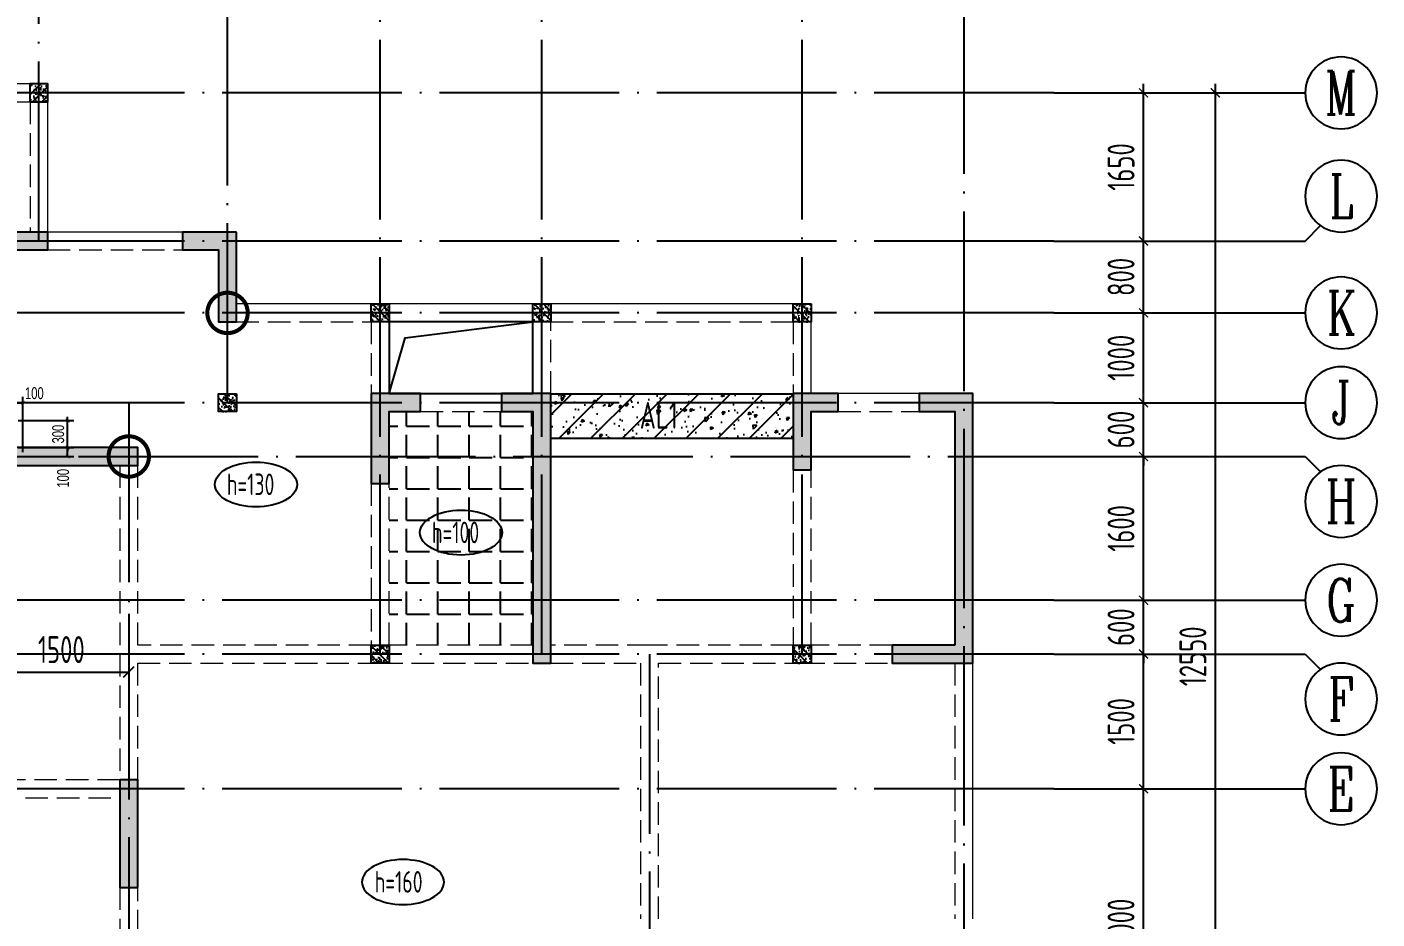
# Model space of a CAD drawing. Extents: x -668857 to 185752, y -270966 to 286822.
# Drawn here: x -164328 to -149295, y -142405 to -132471 of the extents above; entities that cross this region are included whole.
import ezdxf
from ezdxf.enums import TextEntityAlignment as Align

# ---------------------------------------------------------------- set-up
doc = ezdxf.new("R2010")
doc.units = 0
doc.header["$LTSCALE"] = 1000
for name, pattern in [('DASH', [0.35, 0.25, -0.1]), ('DASHED', [0.75, 0.5, -0.25]), ('DOTE', [2.42, 2, -0.2, 0.02, -0.2])]:
    doc.linetypes.add(name, pattern=pattern)
doc.layers.get('0').update_dxf_attribs({"linetype": 'CONTINUOUS'})
doc.layers.get('DEFPOINTS').update_dxf_attribs({"linetype": 'CONTINUOUS'})
doc.layers.add('+公共字体', color=7, linetype='CONTINUOUS', lineweight=20)
for name, color, linetype in [('A-AXIS', 1, 'CONTINUOUS'), ('A-DOTE', 10, 'DOTE'), ('AXIS_NUM', 7, 'CONTINUOUS'), ('BEAM', 4, 'DASHED'), ('ROOF', 183, 'CONTINUOUS'), ('S-B板填充', 251, 'CONTINUOUS'), ('S-B板标注', 3, 'CONTINUOUS'), ('S-C承台编号', 6, 'CONTINUOUS'), ('S-D洞口', 4, 'CONTINUOUS'), ('S-D洞口标注', 3, 'CONTINUOUS'), ('S-L主梁线', 4, 'DASH'), ('S-Q墙填充', 252, 'CONTINUOUS'), ('S-Q墙实线', 6, 'CONTINUOUS'), ('S-Q墙标注', 3, 'CONTINUOUS'), ('S-Y一般标注', 3, 'CONTINUOUS'), ('S-构造柱', 212, 'CONTINUOUS'), ('TEXT', 2, 'CONTINUOUS')]:
    doc.layers.add(name, color=color, linetype=linetype)
doc.styles.add('TSSD_Axis', font='complex.shx', dxfattribs={"width": 0.7, "bigfont": 'hztxt.shx'})
doc.styles.add('TSSD_DIMENSION', font='Tssdeng.shx', dxfattribs={"width": 0.7, "bigfont": 'tssdchn.shx'})
doc.styles.add('TSSD_REIN', font='tssdeng.shx', dxfattribs={"width": 0.7, "height": 300, "bigfont": 'tssdchn.shx'})
doc.styles.add('结构文字', font='zstxt.shx', dxfattribs={"width": 0.7, "bigfont": 'zshz.shx'})
doc.dimstyles.new('STRUCK', dxfattribs={"dimtxt": 400, "dimasz": 121, "dimexe": 200, "dimexo": 150, "dimgap": 115, "dimtad": 1, "dimdec": 0, "dimdsep": 46, "dimtxsty": '结构文字', "dimblk": 'ARCHTICK', "dimcen": 400, "dimclrd": 3, "dimclre": 3, "dimclrt": 7, "dimadec": 0, "dimazin": 0, "dimtfac": 1, "dimtdec": 0, "dimtix": 1, "dimtmove": 2, "dimatfit": 3, "dimldrblk": '_DIMX', "dimfxl": 1, "dimtolj": 1, "dimtzin": 0, "dimarcsym": 0})
doc.dimstyles.new('STRUCK30', dxfattribs={"dimscale": 0.33333, "dimtxt": 400, "dimasz": 121, "dimexe": 200, "dimexo": 150, "dimgap": 115, "dimtad": 1, "dimdec": 0, "dimdsep": 46, "dimtxsty": '结构文字', "dimblk": 'ARCHTICK', "dimcen": 400, "dimclrd": 3, "dimclre": 3, "dimclrt": 7, "dimadec": 0, "dimazin": 0, "dimtfac": 1, "dimtdec": 0, "dimtix": 1, "dimtmove": 2, "dimatfit": 3, "dimldrblk": '_DIMX', "dimfxl": 1, "dimtolj": 1, "dimtzin": 0, "dimarcsym": 0})
doc.dimstyles.new('TSSD_100_100', dxfattribs={"dimtxt": 300, "dimasz": 100, "dimexe": 100, "dimexo": 250, "dimgap": 100, "dimtad": 1, "dimdec": 0, "dimzin": 0, "dimdsep": 46, "dimtxsty": 'TSSD_DIMENSION', "dimblk": 'ARCHTICK', "dimcen": 0, "dimdle": 100, "dimclrt": 7, "dimadec": 0, "dimazin": 0, "dimtfac": 1, "dimtdec": 0, "dimtix": 1, "dimtmove": 2, "dimatfit": 3, "dimldrblk": 'ARCHTICK', "dimfxl": 1, "dimtolj": 1, "dimtzin": 0, "dimarcsym": 0})

# ---------------------------------------------------------------- blocks, each defined once
blk = doc.blocks.new('ts_axno')
at = {"color": 0, "linetype": 'ByBlock', "lineweight": -2}
blk.add_circle((0, 0), 0.5, dxfattribs=at)
at = {"color": 0, "linetype": 'ByBlock', "lineweight": -2, "style": 'TSSD_Axis', "width": 0.7}
blk.add_attdef('A', text='', height=0.6, dxfattribs=at).set_placement((0, 0), align=Align.MIDDLE_CENTER)
blk = doc.blocks.new('_ArchTick')
at = {"color": 0, "linetype": 'ByBlock', "const_width": 0.15}
blk.add_lwpolyline([(-0.5, -0.5), (0.5, 0.5)], dxfattribs=at)
blk = doc.blocks.new('*D208')
at = {"layer": 'DEFPOINTS', "color": 0, "transparency": 16777216}
for p in [(55600, 10900), (56600, 10900), (55600, 9400)]:
    blk.add_point(p, dxfattribs=at)
at = {"layer": 'S-Y一般标注', "color": 0, "lineweight": -2, "transparency": 16777216}
for p, q in [((56600, 9300), (56600, 11000)), ((55850, 10900), (56700, 10900)), ((55850, 9400), (56700, 9400))]:
    blk.add_line(p, q, dxfattribs=at)
at = {"layer": 'S-Y一般标注', "color": 0, "lineweight": -2, "transparency": 16777216, "xscale": 100, "yscale": 100, "zscale": 100}
for p, rotation in [((56600, 10900), 90), ((56600, 9400), 270)]:
    blk.add_blockref('_ArchTick', p, dxfattribs=dict(at, rotation=rotation))
at = {"layer": 'S-Y一般标注', "color": 7, "transparency": 16777216, "insert": (56350, 10150), "char_height": 300, "attachment_point": 5, "rotation": 90, "style": 'TSSD_DIMENSION'}
blk.add_mtext('\\A1;1500', dxfattribs=at)
blk = doc.blocks.new('*D209')
at = {"layer": 'DEFPOINTS', "color": 0, "transparency": 16777216}
for p in [(55600, 11500), (56600, 11500), (55600, 10900)]:
    blk.add_point(p, dxfattribs=at)
at = {"layer": 'S-Y一般标注', "color": 0, "lineweight": -2, "transparency": 16777216}
for p, q in [((56600, 11500), (56600, 11600)), ((55850, 11500), (56700, 11500)), ((56600, 10900), (56600, 11500)), ((55850, 10900), (56700, 10900)), ((56600, 10900), (56600, 10800))]:
    blk.add_line(p, q, dxfattribs=at)
at = {"layer": 'S-Y一般标注', "color": 0, "lineweight": -2, "transparency": 16777216, "xscale": 100, "yscale": 100, "zscale": 100}
for p, rotation in [((56600, 11500), 270), ((56600, 10900), 90)]:
    blk.add_blockref('_ArchTick', p, dxfattribs=dict(at, rotation=rotation))
at = {"layer": 'S-Y一般标注', "color": 7, "transparency": 16777216, "insert": (56350, 11200), "char_height": 300, "attachment_point": 5, "rotation": 90, "style": 'TSSD_DIMENSION'}
blk.add_mtext('\\A1;600', dxfattribs=at)
blk = doc.blocks.new('*D210')
at = {"layer": 'DEFPOINTS', "color": 0, "transparency": 16777216}
for p in [(55600, 13100), (56600, 13100), (55600, 11500)]:
    blk.add_point(p, dxfattribs=at)
at = {"layer": 'S-Y一般标注', "color": 0, "lineweight": -2, "transparency": 16777216}
for p, q in [((55850, 13100), (56700, 13100)), ((56600, 11400), (56600, 13200)), ((55850, 11500), (56700, 11500))]:
    blk.add_line(p, q, dxfattribs=at)
at = {"layer": 'S-Y一般标注', "color": 0, "lineweight": -2, "transparency": 16777216, "xscale": 100, "yscale": 100, "zscale": 100}
for p, rotation in [((56600, 13100), 90), ((56600, 11500), 270)]:
    blk.add_blockref('_ArchTick', p, dxfattribs=dict(at, rotation=rotation))
at = {"layer": 'S-Y一般标注', "color": 7, "transparency": 16777216, "insert": (56350, 12300), "char_height": 300, "attachment_point": 5, "rotation": 90, "style": 'TSSD_DIMENSION'}
blk.add_mtext('\\A1;1600', dxfattribs=at)
blk = doc.blocks.new('*D211')
at = {"layer": 'DEFPOINTS', "color": 0, "transparency": 16777216}
for p in [(55600, 13700), (56600, 13700), (55600, 13100)]:
    blk.add_point(p, dxfattribs=at)
at = {"layer": 'S-Y一般标注', "color": 0, "lineweight": -2, "transparency": 16777216}
for p, q in [((55850, 13700), (56700, 13700)), ((56600, 13700), (56600, 13800)), ((56600, 13100), (56600, 13700)), ((55850, 13100), (56700, 13100)), ((56600, 13100), (56600, 13000))]:
    blk.add_line(p, q, dxfattribs=at)
at = {"layer": 'S-Y一般标注', "color": 0, "lineweight": -2, "transparency": 16777216, "xscale": 100, "yscale": 100, "zscale": 100}
for p, rotation in [((56600, 13700), 270), ((56600, 13100), 90)]:
    blk.add_blockref('_ArchTick', p, dxfattribs=dict(at, rotation=rotation))
at = {"layer": 'S-Y一般标注', "color": 7, "transparency": 16777216, "insert": (56350, 13400), "char_height": 300, "attachment_point": 5, "rotation": 90, "style": 'TSSD_DIMENSION'}
blk.add_mtext('\\A1;600', dxfattribs=at)
blk = doc.blocks.new('*D212')
at = {"layer": 'DEFPOINTS', "color": 0, "transparency": 16777216}
for p in [(55600, 14700), (56600, 14700), (55600, 13700)]:
    blk.add_point(p, dxfattribs=at)
at = {"layer": 'S-Y一般标注', "color": 0, "lineweight": -2, "transparency": 16777216}
for p, q in [((56600, 13600), (56600, 14800)), ((55850, 14700), (56700, 14700)), ((55850, 13700), (56700, 13700))]:
    blk.add_line(p, q, dxfattribs=at)
at = {"layer": 'S-Y一般标注', "color": 0, "lineweight": -2, "transparency": 16777216, "xscale": 100, "yscale": 100, "zscale": 100}
for p, rotation in [((56600, 14700), 90), ((56600, 13700), 270)]:
    blk.add_blockref('_ArchTick', p, dxfattribs=dict(at, rotation=rotation))
at = {"layer": 'S-Y一般标注', "color": 7, "transparency": 16777216, "insert": (56350, 14200), "char_height": 300, "attachment_point": 5, "rotation": 90, "style": 'TSSD_DIMENSION'}
blk.add_mtext('\\A1;1000', dxfattribs=at)
blk = doc.blocks.new('*D213')
at = {"layer": 'DEFPOINTS', "color": 0, "transparency": 16777216}
for p in [(55600, 17150), (57400, 17150), (55600, 4600)]:
    blk.add_point(p, dxfattribs=at)
at = {"layer": 'S-Y一般标注', "color": 0, "lineweight": -2, "transparency": 16777216}
for p, q in [((55850, 17150), (57500, 17150)), ((57400, 4500), (57400, 17250)), ((55850, 4600), (57500, 4600))]:
    blk.add_line(p, q, dxfattribs=at)
at = {"layer": 'S-Y一般标注', "color": 0, "lineweight": -2, "transparency": 16777216, "xscale": 100, "yscale": 100, "zscale": 100}
for p, rotation in [((57400, 17150), 90), ((57400, 4600), 270)]:
    blk.add_blockref('_ArchTick', p, dxfattribs=dict(at, rotation=rotation))
at = {"layer": 'S-Y一般标注', "color": 7, "transparency": 16777216, "insert": (57150, 10875), "char_height": 300, "attachment_point": 5, "rotation": 90, "style": 'TSSD_DIMENSION'}
blk.add_mtext('\\A1;12550', dxfattribs=at)
blk = doc.blocks.new('*D214')
at = {"layer": 'DEFPOINTS', "color": 0, "transparency": 16777216}
for p in [(55600, 15500), (56600, 15500), (55600, 14700)]:
    blk.add_point(p, dxfattribs=at)
at = {"layer": 'S-Y一般标注', "color": 0, "lineweight": -2, "transparency": 16777216}
for p, q in [((55850, 15500), (56700, 15500)), ((56600, 14600), (56600, 15600)), ((55850, 14700), (56700, 14700))]:
    blk.add_line(p, q, dxfattribs=at)
at = {"layer": 'S-Y一般标注', "color": 0, "lineweight": -2, "transparency": 16777216, "xscale": 100, "yscale": 100, "zscale": 100}
for p, rotation in [((56600, 15500), 90), ((56600, 14700), 270)]:
    blk.add_blockref('_ArchTick', p, dxfattribs=dict(at, rotation=rotation))
at = {"layer": 'S-Y一般标注', "color": 7, "transparency": 16777216, "insert": (56350, 15100), "char_height": 300, "attachment_point": 5, "rotation": 90, "style": 'TSSD_DIMENSION'}
blk.add_mtext('\\A1;800', dxfattribs=at)
blk = doc.blocks.new('*D216')
at = {"layer": 'DEFPOINTS', "color": 0, "transparency": 16777216}
for p in [(55600, 9400), (56600, 9400), (55600, 6400)]:
    blk.add_point(p, dxfattribs=at)
at = {"layer": 'S-Y一般标注', "color": 0, "lineweight": -2, "transparency": 16777216}
for p, q in [((56600, 6300), (56600, 9500)), ((55850, 9400), (56700, 9400)), ((55850, 6400), (56700, 6400))]:
    blk.add_line(p, q, dxfattribs=at)
at = {"layer": 'S-Y一般标注', "color": 0, "lineweight": -2, "transparency": 16777216, "xscale": 100, "yscale": 100, "zscale": 100}
for p, rotation in [((56600, 9400), 90), ((56600, 6400), 270)]:
    blk.add_blockref('_ArchTick', p, dxfattribs=dict(at, rotation=rotation))
at = {"layer": 'S-Y一般标注', "color": 7, "transparency": 16777216, "insert": (56350, 7900), "char_height": 300, "attachment_point": 5, "rotation": 90, "style": 'TSSD_DIMENSION'}
blk.add_mtext('\\A1;3000', dxfattribs=at)
blk = doc.blocks.new('*D217')
at = {"layer": 'DEFPOINTS', "color": 0, "transparency": 16777216}
for p in [(55600, 17150), (56600, 17150), (55600, 15500)]:
    blk.add_point(p, dxfattribs=at)
at = {"layer": 'S-Y一般标注', "color": 0, "lineweight": -2, "transparency": 16777216}
for p, q in [((55850, 17150), (56700, 17150)), ((56600, 15400), (56600, 17250)), ((55850, 15500), (56700, 15500))]:
    blk.add_line(p, q, dxfattribs=at)
at = {"layer": 'S-Y一般标注', "color": 0, "lineweight": -2, "transparency": 16777216, "xscale": 100, "yscale": 100, "zscale": 100}
for p, rotation in [((56600, 17150), 90), ((56600, 15500), 270)]:
    blk.add_blockref('_ArchTick', p, dxfattribs=dict(at, rotation=rotation))
at = {"layer": 'S-Y一般标注', "color": 7, "transparency": 16777216, "insert": (56350, 16325), "char_height": 300, "attachment_point": 5, "rotation": 90, "style": 'TSSD_DIMENSION'}
blk.add_mtext('\\A1;1650', dxfattribs=at)
blk = doc.blocks.new('20210803.22403995')
at = {"layer": '+公共字体', "color": 2, "const_width": 45}
for points in [[(-822438, -168387, 1), (-822438, -167937, 1), (-822438, -168387, -1)], [(-823538, -169986, 1), (-823538, -169536, 1), (-823538, -169986, -1)]]:
    blk.add_lwpolyline(points, format="xyb", dxfattribs=at)
blk = doc.blocks.new('*D460')
at = {"layer": 'DEFPOINTS', "color": 0, "transparency": 16777216}
for p in [(-168339, -56615), (-167739, -56615), (-168339, -56915)]:
    blk.add_point(p, dxfattribs=at)
at = {"layer": 'S-D洞口标注', "color": 3, "lineweight": -2, "transparency": 16777216}
for p, q in [((-168289, -56615), (-167672, -56615)), ((-167739, -56615), (-167739, -56574)), ((-167739, -56915), (-167739, -56615)), ((-168289, -56915), (-167672, -56915)), ((-167739, -56915), (-167739, -56955))]:
    blk.add_line(p, q, dxfattribs=at)
at = {"layer": 'S-D洞口标注', "color": 3, "lineweight": -2, "transparency": 16777216, "xscale": 40.33293, "yscale": 40.33293, "zscale": 40.33293}
for p, rotation in [((-167739, -56615), 270), ((-167739, -56915), 90)]:
    blk.add_blockref('_ArchTick', p, dxfattribs=dict(at, rotation=rotation))
at = {"layer": 'S-D洞口标注', "color": 7, "transparency": 16777216, "insert": (-167844, -56765), "char_height": 133.3, "attachment_point": 5, "rotation": 90, "style": '结构文字'}
blk.add_mtext('\\A1;300', dxfattribs=at)
blk = doc.blocks.new('_DIMX')
blk.add_line((-150, 0), (150, 0))
at = {"const_width": 50}
blk.add_lwpolyline([(-70, -70), (70, 70)], dxfattribs=at)
blk = doc.blocks.new('*D462')
at = {"layer": 'DEFPOINTS', "color": 0, "transparency": 16777216}
for p in [(-168239, -56415), (-168339, -57015), (-168239, -57015)]:
    blk.add_point(p, dxfattribs=at)
at = {"layer": 'S-D洞口标注', "color": 3, "lineweight": -2, "transparency": 16777216}
for p, q in [((-168339, -56965), (-168339, -56349)), ((-168239, -56965), (-168239, -56349)), ((-168339, -56415), (-168239, -56415))]:
    blk.add_line(p, q, dxfattribs=at)
at = {"layer": 'S-D洞口标注', "color": 3, "lineweight": -2, "transparency": 16777216, "xscale": 40.33293, "yscale": 40.33293, "zscale": 40.33293, "rotation": 180}
blk.add_blockref('_ArchTick', (-168339, -56415), dxfattribs=at)
at = {"layer": 'S-D洞口标注', "color": 3, "lineweight": -2, "transparency": 16777216, "xscale": 40.33293, "yscale": 40.33293, "zscale": 40.33293}
blk.add_blockref('_ArchTick', (-168239, -56415), dxfattribs=at)
at = {"layer": 'S-D洞口标注', "color": 7, "transparency": 16777216, "insert": (-168110, -56310), "char_height": 133.3, "attachment_point": 5, "style": '结构文字'}
blk.add_mtext('\\A1;100', dxfattribs=at)
blk = doc.blocks.new('*D463')
at = {"layer": 'DEFPOINTS', "color": 0, "transparency": 16777216}
for p in [(-168339, -56915), (-167739, -56915), (-168339, -57015)]:
    blk.add_point(p, dxfattribs=at)
at = {"layer": 'S-D洞口标注', "color": 3, "lineweight": -2, "transparency": 16777216}
for p, q in [((-168289, -56915), (-167672, -56915)), ((-167739, -57015), (-167739, -56915)), ((-168289, -57015), (-167672, -57015))]:
    blk.add_line(p, q, dxfattribs=at)
at = {"layer": 'S-D洞口标注', "color": 3, "lineweight": -2, "transparency": 16777216, "xscale": 40.33293, "yscale": 40.33293, "zscale": 40.33293}
for p, rotation in [((-167739, -56915), 90), ((-167739, -57015), 270)]:
    blk.add_blockref('_ArchTick', p, dxfattribs=dict(at, rotation=rotation))
at = {"layer": 'S-D洞口标注', "color": 7, "transparency": 16777216, "insert": (-167789, -57257), "char_height": 133.3, "attachment_point": 5, "rotation": 90, "style": '结构文字'}
blk.add_mtext('\\A1;100', dxfattribs=at)
blk = doc.blocks.new('20210807.15312078')
at = {"layer": 'S-Q墙填充'}
h = blk.add_hatch(color=252, dxfattribs=at)
h.dxf.hatch_style = 1
h.paths.add_polyline_path([(99816, 67840), (99816, 66540), (100016, 66540), (100016, 67740), (100815, 67740), (100815, 67940), (100016, 67940), (100016, 68190), (99816, 68190)])
h = blk.add_hatch(color=252, dxfattribs=at)
h.dxf.hatch_style = 1
h.paths.add_polyline_path([(102916, 67940), (102316, 67940), (102316, 67740), (102716, 67740), (102716, 66940), (102916, 66940)])
h = blk.add_hatch(color=252, dxfattribs=at)
h.dxf.hatch_style = 1
h.paths.add_polyline_path([(104416, 66140), (104416, 65140), (104616, 65140), (104616, 65940), (104966, 65940), (104966, 66140)])
h = blk.add_hatch(color=252, dxfattribs=at)
h.dxf.hatch_style = 1
h.paths.add_polyline_path([(106416, 66140), (105866, 66140), (105866, 65940), (106216, 65940), (106216, 63140), (106416, 63140)])
h = blk.add_hatch(color=252, dxfattribs=at)
h.dxf.hatch_style = 1
h.paths.add_polyline_path([(109116, 66140), (109116, 65290), (109316, 65290), (109316, 65940), (109616, 65940), (109616, 66140)])
h = blk.add_hatch(color=252, dxfattribs=at)
h.dxf.hatch_style = 1
h.paths.add_polyline_path([(110916, 63340), (110216, 63340), (110216, 63140), (111116, 63140), (111116, 66140), (110516, 66140), (110516, 65940), (110916, 65940)])
h = blk.add_hatch(color=252, dxfattribs=at)
h.dxf.hatch_style = 1
h.paths.add_polyline_path([(100016, 65540), (100016, 65840), (99816, 65840), (99816, 65340), (100216, 65340), (101816, 65340), (101816, 65540), (100216, 65540)])
h = blk.add_hatch(color=252, dxfattribs=at)
h.dxf.hatch_style = 1
h.paths.add_polyline_path([(101816, 60640), (101816, 61840), (101616, 61840), (101616, 60640)])
at = {"layer": 'S-D洞口', "color": 5}
blk.add_lwpolyline([(104616, 66140), (106216, 66140), (106216, 66940), (104616, 66940), (104616, 66140), (104793, 66762), (106216, 66940)], dxfattribs=at)
at = {"layer": 'S-L主梁线', "linetype": 'ByBlock', "lineweight": 18}
for p, q in [((100816, 69590), (99916, 69590)), ((100816, 67940), (100816, 69590)), ((102316, 67940), (100816, 67940)), ((104516, 67140), (102916, 67140)), ((106316, 67140), (104516, 67140)), ((109316, 67140), (106316, 67140)), ((109316, 66140), (109316, 67140)), ((104616, 66940), (106216, 66940)), ((104616, 66140), (104616, 66940)), ((106216, 66940), (106216, 66140)), ((105866, 66140), (104966, 66140)), ((110516, 66140), (109616, 66140)), ((111116, 60290), (111116, 63140))]:
    blk.add_line(p, q, dxfattribs=at)
at = {"layer": 'S-L主梁线', "linetype": 'DASH', "lineweight": 18}
for p, q in [((100016, 69390), (100616, 69390)), ((100616, 69390), (100616, 67940)), ((100815, 67740), (102316, 67740)), ((102916, 66940), (104416, 66940)), ((104416, 66940), (104416, 66140)), ((106416, 66940), (109116, 66940)), ((106416, 66140), (106416, 66940)), ((109116, 66940), (109116, 66140)), ((104966, 65940), (105866, 65940)), ((109616, 65940), (110516, 65940)), ((101616, 65340), (101616, 63240)), ((101816, 63340), (101816, 65340)), ((109116, 65290), (109116, 63340)), ((109316, 63340), (109316, 65290)), ((104416, 65140), (104416, 63340)), ((104616, 63340), (104616, 65140)), ((104416, 63340), (101816, 63340)), ((106216, 63340), (104616, 63340)), ((107516, 63340), (106416, 63340)), ((109116, 63340), (107516, 63340)), ((110216, 63340), (109316, 63340)), ((101616, 63240), (101616, 61840)), ((101816, 63140), (104516, 63140)), ((101816, 61840), (101816, 63140)), ((104516, 63140), (106216, 63140)), ((106416, 63140), (107416, 63140)), ((107416, 63140), (107416, 60290)), ((107616, 63140), (109216, 63140)), ((107616, 60290), (107616, 63140)), ((109216, 63140), (110216, 63140)), ((110916, 63140), (110916, 60290)), ((101616, 61840), (99866, 61840)), ((99866, 61640), (101616, 61640)), ((101616, 60640), (101616, 59090)), ((101816, 59090), (101816, 60640))]:
    blk.add_line(p, q, dxfattribs=at)
at = {"layer": 'S-Q墙实线'}
for points in [[(99816, 67840), (99816, 66540), (100016, 66540), (100016, 67740), (100815, 67740), (100815, 67940), (100016, 67940), (100016, 68190), (99816, 68190)], [(102916, 67940), (102316, 67940), (102316, 67740), (102716, 67740), (102716, 66940), (102916, 66940)], [(104416, 66140), (104416, 65140), (104616, 65140), (104616, 65940), (104966, 65940), (104966, 66140)], [(106416, 66140), (105866, 66140), (105866, 65940), (106216, 65940), (106216, 63140), (106416, 63140)], [(109116, 66140), (109116, 65290), (109316, 65290), (109316, 65940), (109616, 65940), (109616, 66140)], [(110916, 63340), (110216, 63340), (110216, 63140), (111116, 63140), (111116, 66140), (110516, 66140), (110516, 65940), (110916, 65940)], [(100016, 65540), (100016, 65840), (99816, 65840), (99816, 65340), (100216, 65340), (101816, 65340), (101816, 65540), (100216, 65540)], [(101816, 60640), (101816, 61840), (101616, 61840), (101616, 60640)]]:
    blk.add_lwpolyline(points, close=True, dxfattribs=at)
blk = doc.blocks.new('20210730.02141516')
at = {"layer": 'S-构造柱'}
h = blk.add_hatch(dxfattribs=at)
h.set_pattern_fill('ARMORED', color=256, scale=15, angle=-90, style=0)
h.set_pattern_definition([(320, (-154189.41, 3278673.45), (-9.4128202, -107.5890274), [11.25, -123.75]), (265, (-154189.41, 3278673.45), (112.82882, 20.8127), [9, -99]), (10.4514, (-154190.19, 3278664.49), (103.4159313, -86.7764073), [9.5610285, -105.1713168]), (316.1842, (-154159.41, 3278673.45), (-24.827852, -160.0861573), [16.875, -185.625]), (6.6356, (-154161.48, 3278660.11), (146.117681, -140.199406), [14.341543, -157.75695]), (261.1842, (-154159.41, 3278673.45), (146.11779, -140.199292), [13.5, -148.5]), (291, (-154166.91, 3278658.45), (-60.3928336, -89.5360578), [11.25, -123.75]), (236, (-154166.91, 3278658.45), (108.7725068, -36.4972998), [9, -99]), (341.4514, (-154171.94, 3278650.99), (48.3795745, -126.0333943), [9.5610285, -105.1713168]), (307.5, (-154189.41, 3278673.454), (49.93407807, -1.8239783), [0, -97.8, 0, -100.5, 0, -99.375]), (277.5, (-154189.41, 3278673.454), (59.1617568, -39.4604306), [0, -57.3, 0, -95.55, 0, -37.875]), (237.5, (-154189.41, 3278706.904), (-3.38323076, -80.07336543), [0, -37.5, 0, -117, 0, -155.25]), (227.5, (-154189.41, 3278721.904), (15.0157473, -87.4779254), [0, -48.75, 0, -77.7, 0, -110.25]), (315, (-154189.41, 3278673.454), (53.0330086, 53.0330086), [])])
h.paths.add_polyline_path([(200, 200), (200, 0), (0, 0), (0, 200)])
blk.add_lwpolyline([(200, 200), (200, 0), (0, 0), (0, 200)], close=True, dxfattribs=at)
blk = doc.blocks.new('*D499')
at = {"layer": 'DEFPOINTS', "color": 0, "transparency": 16777216}
for p in [(-175559, 207289), (-174059, 207289), (-174059, 206489)]:
    blk.add_point(p, dxfattribs=at)
at = {"layer": 'S-Q墙标注', "color": 3, "lineweight": -2, "transparency": 16777216}
for p, q in [((-175559, 207139), (-175559, 206289)), ((-174059, 207139), (-174059, 206289)), ((-175559, 206489), (-174059, 206489))]:
    blk.add_line(p, q, dxfattribs=at)
at = {"layer": 'S-Q墙标注', "color": 3, "lineweight": -2, "transparency": 16777216, "xscale": 121, "yscale": 121, "zscale": 121, "rotation": 180}
blk.add_blockref('_ArchTick', (-175559, 206489), dxfattribs=at)
at = {"layer": 'S-Q墙标注', "color": 3, "lineweight": -2, "transparency": 16777216, "xscale": 121, "yscale": 121, "zscale": 121}
blk.add_blockref('_ArchTick', (-174059, 206489), dxfattribs=at)
at = {"layer": 'S-Q墙标注', "color": 7, "transparency": 16777216, "insert": (-174809, 206739), "char_height": 300, "attachment_point": 5, "style": 'TSSD_REIN'}
blk.add_mtext('\\A1;1500', dxfattribs=at)
blk = doc.blocks.new('20210726.16395156')
at = {"layer": 'A-AXIS'}
for p, q in [((55600, 17150), (58400, 17150)), ((58400, 15500), (58571.6, 15671.7)), ((55600, 15500), (58400, 15500)), ((55600, 14700), (58400, 14700)), ((55600, 13700), (58400, 13700)), ((55600, 13100.3), (58400, 13100.3)), ((58400, 13100.3), (58571.6, 12928.7)), ((55600, 11500), (58400, 11500)), ((55600, 10900), (58400, 10900)), ((58400, 10900), (58571.6, 10728.4)), ((55600, 9400), (58400, 9400))]:
    blk.add_line(p, q, dxfattribs=at)
at = {"layer": 'A-DOTE'}
for p, q in [((44300, 15500), (44300, 18249.9)), ((46400, 13700), (46400, 18249.9)), ((48100, 10900), (48100, 18249.9)), ((49900, 10900), (49900, 18249.9)), ((52800, 10900), (52800, 18249.9)), ((54600, 18249.9), (54600, 3600)), ((55600, 17150), (3600, 17150)), ((55600, 15500), (3600, 15500)), ((55600, 14700), (3600, 14700)), ((55600, 13700), (3600, 13700)), ((45299.8, 13700), (45300, 3600)), ((3600, 13100.3), (55600, 13100.3)), ((55600, 11500), (3600, 11500)), ((55600, 10900), (3600, 10900)), ((51100, 10900), (51100, 3600)), ((55600, 9400), (3600, 9400))]:
    blk.add_line(p, q, dxfattribs=at)
at = {"layer": 'A-AXIS'}
ref = blk.add_blockref('ts_axno', (58800, 17150), dxfattribs=dict(at, xscale=-800, yscale=800, zscale=800))
ref.add_attrib('G', 'M', dxfattribs={"layer": 'AXIS_NUM', "height": 480, "style": 'TSSD_Axis', "width": 0.7}).set_placement((58800, 17150), align=Align.MIDDLE_CENTER)
ref = blk.add_blockref('ts_axno', (58800, 16000), dxfattribs=dict(at, xscale=-800, yscale=800, zscale=800))
ref.add_attrib('G', 'L', dxfattribs={"layer": 'AXIS_NUM', "height": 480, "style": 'TSSD_Axis', "width": 0.7}).set_placement((58800, 16000), align=Align.MIDDLE_CENTER)
ref = blk.add_blockref('ts_axno', (58800, 14700), dxfattribs=dict(at, xscale=-800, yscale=800, zscale=800))
ref.add_attrib('G', 'K', dxfattribs={"layer": 'AXIS_NUM', "height": 480, "style": 'TSSD_Axis', "width": 0.7}).set_placement((58800, 14700), align=Align.MIDDLE_CENTER)
ref = blk.add_blockref('ts_axno', (58800, 13700), dxfattribs=dict(at, xscale=-800, yscale=800, zscale=800))
ref.add_attrib('G', 'J', dxfattribs={"layer": 'AXIS_NUM', "height": 480, "style": 'TSSD_Axis', "width": 0.7}).set_placement((58800, 13700), align=Align.MIDDLE_CENTER)
ref = blk.add_blockref('ts_axno', (58800, 12600.3), dxfattribs=dict(at, xscale=-800, yscale=800, zscale=800))
ref.add_attrib('C', 'H', dxfattribs={"layer": 'AXIS_NUM', "height": 480, "style": 'TSSD_Axis', "width": 0.7}).set_placement((58800, 12600.3), align=Align.MIDDLE_CENTER)
ref = blk.add_blockref('ts_axno', (58800, 11500), dxfattribs=dict(at, xscale=-800, yscale=800, zscale=800))
ref.add_attrib('D', 'G', dxfattribs={"layer": 'AXIS_NUM', "height": 480, "style": 'TSSD_Axis', "width": 0.7}).set_placement((58800, 11500), align=Align.MIDDLE_CENTER)
ref = blk.add_blockref('ts_axno', (58800, 10400), dxfattribs=dict(at, xscale=-800, yscale=800, zscale=800))
ref.add_attrib('C', 'F', dxfattribs={"layer": 'AXIS_NUM', "height": 480, "style": 'TSSD_Axis', "width": 0.7}).set_placement((58800, 10400), align=Align.MIDDLE_CENTER)
ref = blk.add_blockref('ts_axno', (58800, 9400), dxfattribs=dict(at, xscale=-800, yscale=800, zscale=800))
ref.add_attrib('B', 'E', dxfattribs={"layer": 'AXIS_NUM', "height": 480, "style": 'TSSD_Axis', "width": 0.7}).set_placement((58800, 9400), align=Align.MIDDLE_CENTER)
at = {"layer": 'S-Y一般标注'}
for base, p1, p2, picture, middle in [((57400, 17150), (55600, 4600), (55600, 17150), '*D213', (57150, 10875)), ((56600, 17150), (55600, 15500), (55600, 17150), '*D217', (56350, 16325)), ((56600, 15500), (55600, 14700), (55600, 15500), '*D214', (56350, 15100)), ((56600, 14700), (55600, 13700), (55600, 14700), '*D212', (56350, 14200)), ((56600, 13700), (55600, 13100.3), (55600, 13700), '*D211', (56350, 13400.2)), ((56600, 13100.3), (55600, 11500), (55600, 13100.3), '*D210', (56350, 12300.2)), ((56600, 11500), (55600, 10900), (55600, 11500), '*D209', (56350, 11200)), ((56600, 10900), (55600, 9400), (55600, 10900), '*D208', (56350, 10150)), ((56600, 9400), (55600, 6400), (55600, 9400), '*D216', (56350, 7900))]:
    dim = blk.add_linear_dim(base=base, p1=p1, p2=p2, angle=90, dimstyle='TSSD_100_100', dxfattribs=at)
    dim.commit()
    dim.dimension.update_dxf_attribs({"geometry": picture, "text_midpoint": middle})
blk = doc.blocks.new('20210807.16180653')
at = {"layer": 'S-D洞口标注'}
dim = blk.add_linear_dim(base=(89875.8, 57792), p1=(89775.8, 57192.6), p2=(89875.8, 57192.6), dimstyle='STRUCK30', dxfattribs=at)
dim.commit()
dim.dimension.update_dxf_attribs({"geometry": '*D462', "text_midpoint": (90004.7, 57897), "dimtype": 128, "insert": (258114.4, 114207.2)})
dim = blk.add_linear_dim(base=(90375.8, 57592.6), p1=(89775.8, 57292.6), p2=(89775.8, 57592.6), angle=90, dimstyle='STRUCK30', dxfattribs=at)
dim.commit()
dim.dimension.update_dxf_attribs({"geometry": '*D460', "text_midpoint": (90270.8, 57442.6), "insert": (258114.4, 114207.2)})
dim = blk.add_linear_dim(base=(90375.8, 57292.6), p1=(89775.8, 57192.6), p2=(89775.8, 57292.6), angle=90, dimstyle='STRUCK30', dxfattribs=at)
dim.commit()
dim.dimension.update_dxf_attribs({"geometry": '*D463', "text_midpoint": (90325.8, 56950.7), "dimtype": 128, "insert": (258114.4, 114207.2)})
blk = doc.blocks.new('20210810.19131159')
at = {"layer": 'S-Q墙标注'}
dim = blk.add_linear_dim(base=(128407.2, 59573.8), p1=(126907.3, 60373.8), p2=(128407.2, 60373.8), dimstyle='STRUCK', override={"dimtxt": 300, "dimgap": 100, "dimtxsty": 'TSSD_REIN'}, dxfattribs=at)
dim.commit()
dim.dimension.update_dxf_attribs({"geometry": '*D499', "text_midpoint": (127657.2, 59823.8), "insert": (302465.9, -146915)})

msp = doc.modelspace()

# ---------------------------------------------------------------- hatches: boundary and pattern name
at = {"layer": 'BEAM', "linetype": 'ByBlock'}
h = msp.add_hatch(dxfattribs=at)
h.set_pattern_fill('ARMORED', color=252, scale=50, angle=180, style=0)
h.set_pattern_definition([(230, (-376266, 1777366.55), (-358.63009, 31.376067), [37.5, -412.5]), (175, (-376266, 1777366.55), (69.37567, -376.09607), [30, -330]), (280.4514, (-376295.9, 1777369.17), (-289.25469, -344.71977), [31.870095, -350.571056]), (226.1842, (-376266, 1777266.55), (-533.62052, 82.75951), [56.25, -618.75]), (276.6356, (-376310.5, 1777273.45), (-467.33135, -487.05894), [47.80514, -525.8565]), (171.1842, (-376266, 1777266.55), (-467.33097, -487.0593), [45, -495]), (201, (-376316, 1777291.55), (-298.453526, 201.309445), [37.5, -412.5]), (146, (-376316, 1777291.55), (-121.657666, -362.57502), [30, -330]), (251.4514, (-376340.88, 1777308.33), (-420.111314, -161.26525), [31.870095, -350.571056]), (217.5, (-376266.01, 1777366.55), (-6.079928, -166.446927), [0, -326, 0, -335, 0, -331.25]), (187.5, (-376266, 1777366.55), (-131.534769, -197.205856), [0, -191, 0, -318.5, 0, -126.25]), (147.5, (-376154.5, 1777366.55), (-266.911218, 11.277436), [0, -125, 0, -390, 0, -517.5]), (137.5, (-376104.5, 1777366.55), (-291.593085, -50.05249), [0, -162.5, 0, -259, 0, -367.5]), (225, (-376266, 1777366.55), (176.776695, -176.776695), [])])
h.paths.add_polyline_path([(-155794.88, -137054.75), (-158494.87, -137054.75), (-158494.87, -136554.75), (-155794.88, -136554.75)])
at = {"layer": 'S-B板填充'}
h = msp.add_hatch(dxfattribs=at)
h.set_pattern_fill('ANGLE', color=252, scale=50, style=0)
h.set_pattern_definition([(0, (-62660.93, -284998.6), (0, 349.25), [254, -95.25]), (90, (-62660.93, -284998.6), (-349.25, 2e-14), [254, -95.25])])
h.paths.add_polyline_path([(-160294.87, -136754.75), (-158694.86, -136754.75), (-158694.86, -139354.75), (-160294.87, -139354.75)])

# ---------------------------------------------------------------- linework, layer by layer
at = {"layer": 'BEAM', "linetype": 'ByBlock'}
msp.add_lwpolyline([(-155794.88, -137054.75), (-158494.87, -137054.75), (-158494.87, -136554.75), (-155794.88, -136554.75)], close=True, dxfattribs=at)
at = {"layer": 'S-B板标注'}
for centre in [(-161778.33, -137565.81), (-159494.44, -138101.67)]:
    msp.add_ellipse(centre, major_axis=(-457.33, 0), ratio=0.54724159, dxfattribs=at)
at = {"layer": 'S-B板标注', "extrusion": (0, 0, -1)}
msp.add_ellipse((-160141.03, -141992.92), major_axis=(457.33, -0.02), ratio=0.54724159, dxfattribs=at)

# ---------------------------------------------------------------- block references
at = {"layer": 'A-DOTE'}
msp.add_blockref('20210726.16395156', (-208494.86, -150354.8), dxfattribs=at)
at = {"layer": 'ROOF', "xscale": -1, "rotation": 4.61764226855621e-08}
msp.add_blockref('20210730.02141516', (-164094.88, -133304.75), dxfattribs=at)
at = {"layer": 'ROOF', "rotation": 359.9999999538236}
for p in [(-160494.88, -135754.75), (-158694.88, -135754.75), (-155794.88, -135754.75), (-162194.88, -136754.75), (-160494.88, -139554.75), (-155794.88, -139554.75)]:
    msp.add_blockref('20210730.02141516', p, dxfattribs=at)
at = {"layer": 'S-C承台编号'}
msp.add_blockref('20210803.22403995', (660343.27, 32506.78), dxfattribs=at)
at = {"layer": 'S-D洞口'}
msp.add_blockref('20210807.16180653', (-254250.67, -194447.05), dxfattribs=at)
at = {"layer": 'S-Q墙填充'}
msp.add_blockref('20210807.15312078', (-264910.51, -202694.31), dxfattribs=at)
at = {"layer": 'S-Q墙标注'}
msp.add_blockref('20210810.19131159', (-291602.18, -199228.56), dxfattribs=at)

# ---------------------------------------------------------------- texts
at = {"layer": 'S-B板标注', "color": 7, "style": 'TSSD_REIN', "width": 0.7}
for s, p in [('h=130', (-162103.02, -137683.95)), ('h=100', (-159819.13, -138219.81))]:
    msp.add_text(s, height=240, dxfattribs=at).set_placement(p)
msp.add_text('h=160', height=240, rotation=359.997282, dxfattribs=at).set_placement((-160456.04, -142111.05))
at = {"layer": 'TEXT', "color": 1, "style": 'TSSD_REIN', "width": 0.7}
msp.add_text('AL1', height=300, dxfattribs=at).set_placement((-157080.21, -136945.36, 0), align=Align.RIGHT)

doc.saveas('drawing.dxf')
